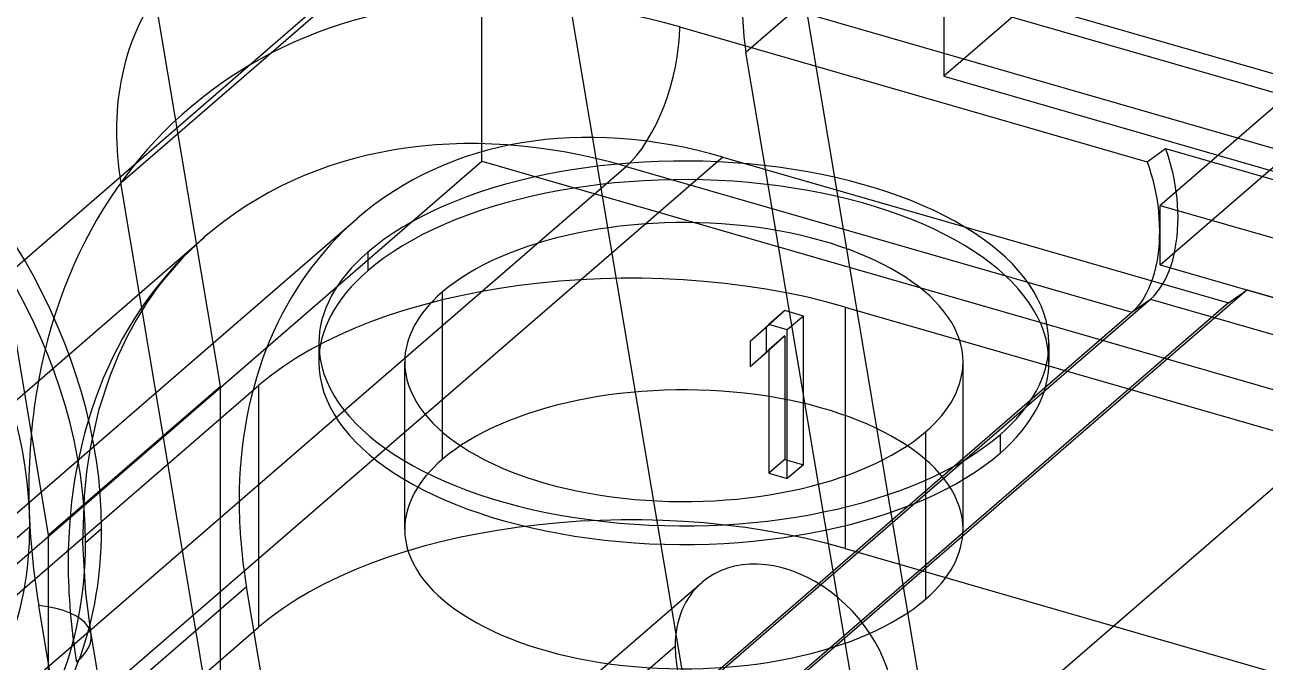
# Model space of a CAD drawing. Header units: millimetres. Extents: x -10.3 to 24, y -6.5 to 12.4.
# Drawn here: x -5.04 to 0.74, y 5.49 to 8.46 of the extents above; entities that cross this region are included whole.
import ezdxf

# ---------------------------------------------------------------- set-up
doc = ezdxf.new("R2010")
doc.units = ezdxf.units.MM
doc.layers.add('MAIN-1', color=7, linetype='Continuous')
doc.layers.add('MAIN-2', color=7, linetype='Continuous')

msp = doc.modelspace()

# ---------------------------------------------------------------- linework, layer by layer
at = {"layer": 'MAIN-1'}
for p, q in [((-1.8734, 8.6526), (0.8546, 7.8651)), ((-1.9903, 8.4525), (0.186, 7.8243)), ((0.186, 7.8243), (0.2726, 7.8859)), ((0.2726, 7.8859), (0.8546, 7.7178)), ((0.2821, 7.8587), (0.2726, 7.8859)), ((0.2909, 7.8309), (0.2821, 7.8587)), ((-5.0403, 5.3781), (-2.2403, 7.803)), ((-2.2403, 7.803), (0.1153, 7.123)), ((0.186, 7.8243), (0.1955, 7.7971)), ((0.2988, 7.8025), (0.2909, 7.8309)), ((0.306, 7.7736), (0.2988, 7.8025)), ((0.1955, 7.7971), (0.2043, 7.7693)), ((0.2043, 7.7693), (0.2122, 7.7409)), ((0.2122, 7.7409), (0.2194, 7.712)), ((0.3122, 7.7443), (0.306, 7.7736)), ((0.3176, 7.7146), (0.3122, 7.7443)), ((0.2194, 7.712), (0.2256, 7.6827)), ((0.3221, 7.6847), (0.3176, 7.7146)), ((0.3256, 7.6546), (0.3221, 7.6847)), ((0.2256, 7.6827), (0.231, 7.653)), ((0.231, 7.653), (0.2355, 7.6231)), ((0.3281, 7.6244), (0.3256, 7.6546)), ((0.2355, 7.6231), (0.239, 7.593)), ((0.239, 7.593), (0.2415, 7.5628)), ((0.3297, 7.5943), (0.3281, 7.6244)), ((0.3302, 7.5643), (0.3297, 7.5943)), ((0.2415, 7.5628), (0.2431, 7.5327)), ((0.2431, 7.5327), (0.2436, 7.5027)), ((0.3283, 7.5051), (0.3298, 7.5345)), ((0.3298, 7.5345), (0.3302, 7.5643)), ((-7.0042, 5.0478), (-4.2042, 7.4727)), ((0.2432, 7.4729), (0.2417, 7.4435)), ((0.2436, 7.5027), (0.2432, 7.4729)), ((0.3222, 7.4476), (0.3258, 7.4761)), ((0.3258, 7.4761), (0.3283, 7.5051)), ((0.2392, 7.4145), (0.2356, 7.386)), ((0.2417, 7.4435), (0.2392, 7.4145)), ((0.312, 7.3926), (0.3176, 7.4197)), ((0.3176, 7.4197), (0.3222, 7.4476)), ((0.231, 7.3581), (0.2254, 7.331)), ((0.2356, 7.386), (0.231, 7.3581)), ((0.289, 7.3168), (0.2977, 7.341)), ((0.2977, 7.341), (0.3054, 7.3664)), ((0.3054, 7.3664), (0.312, 7.3926)), ((0.2111, 7.2794), (0.2024, 7.2552)), ((0.2188, 7.3047), (0.2111, 7.2794)), ((0.2254, 7.331), (0.2188, 7.3047)), ((0.2686, 7.2718), (0.2793, 7.2937)), ((0.2793, 7.2937), (0.289, 7.3168)), ((0.1927, 7.2321), (0.182, 7.2102)), ((0.2024, 7.2552), (0.1927, 7.2321)), ((0.2312, 7.2147), (0.2445, 7.2322)), ((0.2445, 7.2322), (0.2571, 7.2513)), ((0.2571, 7.2513), (0.2686, 7.2718)), ((-2.5981, 4.7597), (0.2019, 7.1846)), ((0.1153, 7.123), (0.2019, 7.1846)), ((0.1579, 7.1706), (0.1446, 7.1531)), ((0.1704, 7.1897), (0.1579, 7.1706)), ((0.182, 7.2102), (0.1704, 7.1897)), ((0.2019, 7.1846), (0.2169, 7.1988)), ((0.2019, 7.1846), (5.3981, 5.6846)), ((0.2169, 7.1988), (0.2312, 7.2147)), ((-2.6847, 4.6981), (0.1153, 7.123)), ((0.1303, 7.1372), (0.1153, 7.123)), ((0.1446, 7.1531), (0.1303, 7.1372))]:
    msp.add_line(p, q, dxfattribs=at)
for centre, major_axis, ratio, start_param, end_param in [((-1.9903, 5.4214), (2.2913, -2.6458), 0.75, 2.284521, 3.682693), ((-2.2403, 8.236), (-0.1387, -0.4804), 0.433013, 0.588003, 2.158799), ((-2.2403, 5.2049), (1.964, -2.2678), 0.75, 2.284521, 3.141594)]:
    msp.add_ellipse(centre, major_axis=major_axis, ratio=ratio, start_param=start_param, end_param=end_param, dxfattribs=at)
at = {"layer": 'MAIN-2'}
for p, q in [((0.2477, 7.3438), (4.1627, 10.7343)), ((-4.9296, 6.0852), (-5.6779, 10.5447)), ((-4.1296, 6.778), (-4.7531, 10.4943)), ((-4.5929, 7.7264), (-2.6429, 9.4151)), ((-1.6301, 3.379), (-2.6429, 9.4151)), ((-0.76, 9.3704), (-0.76, 8.2229)), ((-6.7398, 5.8977), (-2.9124, 9.2123)), ((-2.9124, 7.8267), (-2.9124, 9.2123)), ((-2.9124, 9.2123), (2.3704, 7.6873)), ((2.0108, 9.1479), (0.2477, 7.621)), ((0.19, 9.0456), (-0.76, 8.2229)), ((-0.6734, 8.6526), (2.0546, 7.8651)), ((-1.6817, 8.3358), (-1.4067, 8.5739)), ((-0.6905, 4.3055), (-1.4067, 8.5739)), ((-0.9655, 4.0674), (-1.6817, 8.3358)), ((-0.76, 8.2229), (2.1412, 7.3854)), ((-8.6624, 2.847), (-2.9124, 7.8267)), ((-1.7903, 7.8463), (-5.0403, 5.0317)), ((-2.9124, 7.8267), (2.3704, 6.3017)), ((-1.7903, 7.8463), (0.5653, 7.1663)), ((-3.5758, 1.6651), (-4.5929, 7.7264)), ((2.3704, 7.6873), (-3.3796, 2.7077)), ((0.2477, 7.3438), (0.2477, 7.621)), ((0.2477, 7.621), (1.2003, 7.346)), ((-6.7424, 4.7454), (-3.4924, 7.56)), ((-4.2044, 7.4726), (-4.3036, 7.3782)), ((-3.4432, 7.4026), (-3.4432, 7.316)), ((-4.3036, 7.3782), (-4.3949, 7.2735)), ((0.2477, 7.3438), (1.2003, 7.0688)), ((-4.4234, 7.2364), (-4.4734, 7.1652)), ((-4.3949, 7.2735), (-4.4234, 7.2364)), ((0.6519, 7.2279), (-2.5981, 4.4133)), ((0.5653, 7.1663), (0.6519, 7.2279)), ((0.6519, 7.2279), (3.1807, 6.4979)), ((-4.4734, 7.1652), (-4.5203, 7.0898)), ((-3.0968, 7.216), (-3.0968, 6.4365)), ((0.5653, 7.1663), (-2.6847, 4.3517)), ((-1.501, 7.1306), (-1.5876, 7.0524)), ((-1.501, 7.1306), (-1.576, 7.0656)), ((-1.4144, 7.1056), (-1.501, 7.1306)), ((-1.4144, 7.1056), (-1.4894, 7.0406)), ((-1.4144, 6.4127), (-1.4144, 7.1056)), ((-1.2197, 7.1475), (-1.2197, 6.0217)), ((-1.2197, 7.1475), (2.2054, 6.1588)), ((-4.5203, 7.0898), (-4.564, 7.0097)), ((-1.576, 7.0656), (-1.6626, 6.9874)), ((-1.5876, 7.0524), (-1.6626, 6.9874)), ((-1.5876, 7.0524), (-1.5876, 6.9345)), ((-1.4894, 7.0406), (-1.576, 7.0656)), ((-4.564, 7.0097), (-4.6044, 6.9249)), ((-1.5876, 6.9345), (-1.501, 7.0126)), ((-1.501, 7.0126), (-1.576, 6.9477)), ((-1.501, 7.0126), (-1.501, 6.4377)), ((-1.4894, 6.3478), (-1.4894, 7.0406)), ((-3.671, 6.9776), (-3.671, 6.891)), ((-1.6626, 6.9874), (-1.6626, 6.8695)), ((-1.6626, 6.8695), (-1.576, 6.9477)), ((-1.5876, 6.9345), (-1.6626, 6.8695)), ((-1.576, 6.9477), (-1.576, 6.3728)), ((-0.271, 6.9775), (-0.271, 6.8909)), ((-4.6044, 6.9249), (-4.6449, 6.8253)), ((-3.271, 6.1116), (-3.271, 6.891)), ((-0.671, 6.1115), (-0.671, 6.891)), ((-4.6449, 6.8253), (-4.6964, 6.6648)), ((-8.5018, 2.8411), (-3.9518, 6.7815)), ((-4.9296, 6.0852), (-4.1296, 6.778)), ((-4.1296, 3.3572), (-4.1296, 6.778)), ((-3.9518, 6.7815), (-3.9518, 5.6557)), ((-4.6964, 6.6648), (-4.7359, 6.4894)), ((-0.8452, 6.566), (-0.8452, 5.7865)), ((-0.4987, 6.5526), (-0.4987, 6.466)), ((-4.7359, 6.4894), (-4.7527, 6.3802)), ((-1.501, 6.4377), (-1.576, 6.3728)), ((-1.501, 6.4377), (-1.4144, 6.4127)), ((-1.4144, 6.4127), (-1.4894, 6.3478)), ((-4.7527, 6.3802), (-4.7643, 6.2658)), ((-1.576, 6.3728), (-1.4894, 6.3478)), ((-4.7643, 6.2658), (-4.7711, 6.0472)), ((-5.2173, 5.9517), (-5.0173, 6.1249)), ((-4.9296, 2.6644), (-4.9296, 6.0852)), ((-4.7575, 6.0499), (-4.6825, 6.1149)), ((-4.7711, 6.0472), (-4.7579, 5.8142)), ((-1.2197, 6.0217), (4.0097, 4.5121)), ((-4.0077, 5.8437), (-4.9691, 5.0111)), ((-3.812, 4.6771), (-4.0077, 5.8437)), ((-3.3963, 4.5571), (-1.8872, 5.864)), ((-4.7579, 5.8142), (-4.7322, 5.623)), ((-4.508, 2.9718), (-4.9753, 5.7568)), ((-8.5018, 1.7152), (-3.9518, 5.6557)), ((-4.7322, 5.623), (-4.2649, 2.8381)), ((-2.012, 5.5655), (-4.912, 3.054))]:
    msp.add_line(p, q, dxfattribs=at)
for centre, major_axis, ratio, start_param, end_param in [((-6.696, 6.6961), (-1.5221, 1.7575), 0.75, -2.427868, -0.000041), ((-6.771, 6.6312), (1.5221, -1.7575), 0.75, 0.713724, 3.141552), ((-3.2539, 7.5759), (1.0278, -1.1868), 0.75, -3.141592, -2.427868), ((-6.771, 6.6312), (-1.3257, 1.5308), 0.75, -2.427868, -0.000041), ((-0.6327, 8.2179), (0.8052, -0.9298), 0.75, -2.427868, -2.253335), ((-1.7903, 5.5946), (-1.7021, 1.9654), 0.75, -0.857072, 0.000001), ((-3.2539, 7.5759), (1.0278, -1.1868), 0.75, -2.427868, -2.253335), ((-1.971, 6.9776), (1.7, 0), 0.5, -0.000039, 2.617994), ((-1.971, 6.891), (1.7, 0), 0.5, -0.000039, 2.617994), ((-1.971, 6.891), (1.3, 0), 0.5, -0.000039, 2.617994), ((-1.7903, 5.5946), (-1.7021, 1.9654), 0.75, 0.000001, 0.713724), ((-2.2403, 5.2049), (1.964, -2.2678), 0.75, -3.141514, -2.427868), ((-2.2403, 5.2049), (1.964, -2.2678), 0.75, -3.141592, -3.141514), ((-1.971, 6.9776), (1.7, 0), 0.5, 2.617994, 3.141553), ((-2.2197, 6.2815), (-2, 0), 0.5, -2.094395, -0.523599), ((-1.971, 6.891), (1.7, 0), 0.5, 2.617994, 3.141553), ((-1.971, 6.891), (-1.3, 0), 0.5, -0.523599, -0.000039), ((-1.971, 6.9776), (1.7, 0), 0.5, 3.141553, 5.759587), ((-1.971, 6.9776), (1.7, 0), 0.5, -0.523599, -0.000039), ((-1.971, 6.891), (1.7, 0), 0.5, 3.141553, 5.759587), ((-1.971, 6.891), (-1.3, 0), 0.5, -0.000039, 2.617994), ((-1.971, 6.891), (1.3, 0), 0.5, -0.523599, -0.000039), ((-1.971, 6.891), (1.7, 0), 0.5, -0.523599, -0.000039), ((-1.9903, 5.4214), (2.2913, -2.6458), 0.75, -2.600493, -2.253335), ((-1.971, 6.1115), (-1.3, 0), 0.5, 3.141553, 5.759587), ((-1.971, 6.1115), (-1.3, 0), 0.5, -0.523599, -0.000039), ((-1.7903, 5.5946), (-1.7021, 1.9654), 0.75, 0.713724, 0.888257), ((-2.2197, 5.1557), (-2, 0), 0.5, -2.094395, -0.523599), ((-6.771, 6.6312), (-1.3257, 1.5308), 0.75, 3.141552, 3.855317), ((-6.696, 6.6961), (1.5221, -1.7575), 0.75, -0.000041, 0.713724), ((-1.971, 6.1115), (-1.3, 0), 0.5, -0.000039, 2.617994), ((-1.971, 6.1115), (-1.3, 0), 0.5, 2.617994, 3.141553), ((-6.771, 6.6312), (1.5221, -1.7575), 0.75, -0.000041, 0.713724), ((-2.2403, 5.2049), (1.964, -2.2678), 0.75, -2.427868, -2.253335), ((-1.501, 5.418), (-0.3862, 0.446), 0.75, -2.427868, -0.000041), ((-1.501, 5.418), (-0.3862, 0.446), 0.75, -0.000041, 0.713724), ((-5.2253, 5.5403), (0.4931, 0.0827), 0.417212, -0.600141, 0.970655), ((-1.501, 5.418), (-0.3862, 0.446), 0.75, 0.713724, 3.141552)]:
    msp.add_ellipse(centre, major_axis=major_axis, ratio=ratio, start_param=start_param, end_param=end_param, dxfattribs=at)

doc.saveas('drawing.dxf')
